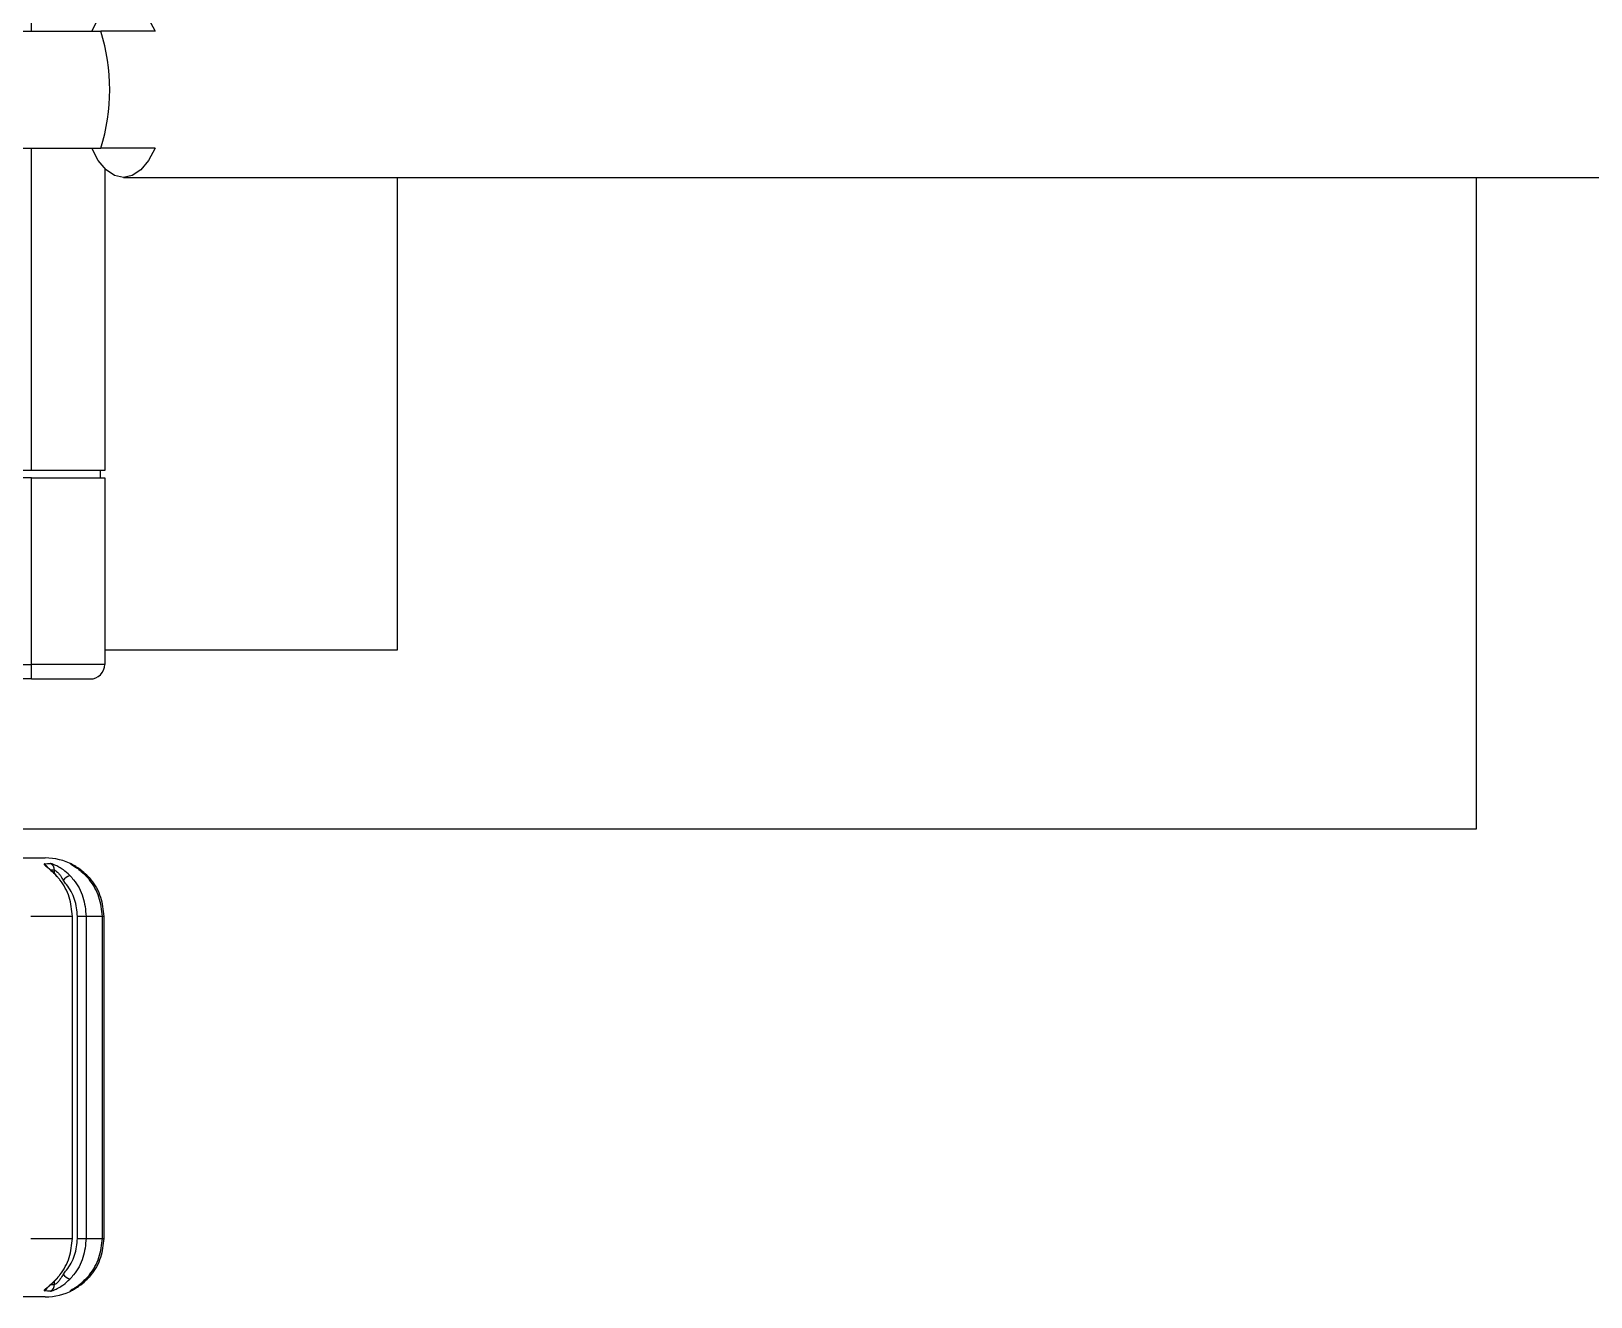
# Model space of a CAD drawing. Header units: millimetres. Extents: x -2889 to 8174, y 2447 to 8478.
# Drawn here: x 1619.6 to 1630.26, y 3367.22 to 3375.87 of the extents above; entities that cross this region are included whole.
import ezdxf

# ---------------------------------------------------------------- set-up
doc = ezdxf.new("R2010")
doc.units = ezdxf.units.MM

msp = doc.modelspace()

# ---------------------------------------------------------------- linework, layer by layer
at = {"color": 8, "linetype": 'Continuous', "lineweight": 25}
for p, q in [((1619.6, 3375.865), (1619.6, 3376.413)), ((1619.6, 3372.863), (1619.6, 3375.065)), ((1619.757, 3370.108), (1619.757, 3370.132)), ((1620.094, 3369.815), (1620.084, 3369.815)), ((1620.084, 3367.615), (1620.094, 3367.615)), ((1619.757, 3367.299), (1619.757, 3367.323))]:
    msp.add_line(p, q, dxfattribs=at)
at = {"color": 7, "linetype": 'Continuous', "lineweight": 25}
for p, q in [((1619.439, 3375.865), (1620.073, 3375.865)), ((1620.444, 3375.865), (1620.073, 3375.865)), ((1619.439, 3375.065), (1620.073, 3375.065)), ((1620.444, 3375.065), (1620.073, 3375.065)), ((1620.1, 3374.926), (1620.1, 3372.863)), ((1620.228, 3374.865), (1643.06, 3374.865)), ((1622.1, 3371.638), (1622.1, 3374.865)), ((1629.474, 3370.415), (1629.474, 3374.865)), ((1619.6, 3372.863), (1619.4, 3372.863)), ((1620.1, 3372.863), (1619.6, 3372.863)), ((1620.07, 3372.863), (1620.07, 3372.813)), ((1619.6, 3372.813), (1619.4, 3372.813)), ((1619.6, 3371.538), (1619.6, 3372.813)), ((1619.6, 3372.813), (1620.1, 3372.813)), ((1620.1, 3372.813), (1620.1, 3371.538)), ((1619.4, 3371.538), (1619.6, 3371.538)), ((1620.1, 3371.538), (1619.6, 3371.538)), ((1619.6, 3371.438), (1619.6, 3371.538)), ((1620.1, 3371.638), (1622.1, 3371.638)), ((1619.6, 3371.438), (1619.4, 3371.438)), ((1619.6, 3371.438), (1620, 3371.438)), ((1564.474, 3370.415), (1629.474, 3370.415)), ((1608.494, 3370.215), (1619.694, 3370.215)), ((1619.879, 3369.815), (1619.596, 3369.815)), ((1619.879, 3367.615), (1619.879, 3369.815)), ((1619.879, 3369.815), (1619.881, 3369.815)), ((1619.881, 3367.615), (1619.881, 3369.815)), ((1619.973, 3369.815), (1619.914, 3369.815)), ((1619.914, 3367.615), (1619.914, 3369.815)), ((1620.084, 3369.815), (1619.973, 3369.815)), ((1619.973, 3369.815), (1619.973, 3367.615)), ((1620.084, 3367.615), (1620.084, 3369.815)), ((1620.084, 3367.615), (1620.084, 3369.815)), ((1620.084, 3369.815), (1620.084, 3369.815)), ((1620.094, 3369.815), (1620.094, 3367.615)), ((1619.596, 3367.615), (1619.879, 3367.615)), ((1619.881, 3367.615), (1619.879, 3367.615)), ((1619.914, 3367.615), (1619.973, 3367.615)), ((1619.973, 3367.615), (1620.084, 3367.615)), ((1620.084, 3367.615), (1620.084, 3367.615)), ((1619.694, 3367.215), (1608.494, 3367.215))]:
    msp.add_line(p, q, dxfattribs=at)
at = {"color": 7, "linetype": 'Continuous', "lineweight": 25, "flags": 128}
for points in [[(1620.011, 3375.865), (1620.056, 3375.95), (1620.109, 3376.013), (1620.167, 3376.052), (1620.228, 3376.065), (1620.288, 3376.052), (1620.346, 3376.013), (1620.399, 3375.95), (1620.444, 3375.865)], [(1620.444, 3375.065), (1620.399, 3374.981), (1620.346, 3374.918), (1620.288, 3374.879), (1620.228, 3374.865), (1620.167, 3374.879), (1620.109, 3374.918), (1620.056, 3374.981), (1620.011, 3375.065)], [(1619.781, 3367.349), (1619.781, 3367.349), (1619.779, 3367.348)], [(1619.872, 3367.258), (1619.872, 3367.258), (1619.865, 3367.254)], [(1619.873, 3367.261), (1619.872, 3367.261), (1619.866, 3367.257)]]:
    msp.add_lwpolyline(points, dxfattribs=at)
at = {"color": 7, "linetype": 'Continuous', "lineweight": 25}
for centre, radius, start, end in [((1618.784, 3375.465), 1.35, 342.7647, 17.2353), ((1620, 3371.538), 0.1, 270, 0), ((1619.694, 3369.815), 0.4, 62.0225, 90), ((1619.707, 3370.132), 0.0501, 359.7762, 63.7422), ((1619.923, 3369.969), 0.141, 115.8226, 139.3493), ((1619.707, 3367.299), 0.0501, 296.2578, 0.2238), ((1619.923, 3367.462), 0.141, 220.6507, 244.1774), ((1619.694, 3367.615), 0.4, 270, 297.7862)]:
    msp.add_arc(centre, radius, start, end, dxfattribs=at)
at = {"color": 8, "linetype": 'Continuous', "lineweight": 25}
for centre, radius, start, end in [((1619.665, 3370.13), 0.0496, 32.0047, 63.1173), ((1619.844, 3370.132), 0.05, 41.8889, 64.5849), ((1619.665, 3367.301), 0.0496, 296.8748, 325.3571)]:
    msp.add_arc(centre, radius, start, end, dxfattribs=at)
at = {"color": 7, "linetype": 'Continuous', "lineweight": 25}
for points, knots in [([(1619.688, 3370.174), (1619.687, 3370.174), (1619.685, 3370.173), (1619.688, 3370.168), (1619.697, 3370.161), (1619.712, 3370.148), (1619.743, 3370.121), (1619.766, 3370.097), (1619.779, 3370.083)], [0, 0, 0, 0, 0.092122, 0.262386, 0.269354, 0.484813, 0.707237, 1, 1, 1, 1]), ([(1619.688, 3370.174), (1619.695, 3370.175), (1619.708, 3370.176), (1619.722, 3370.177), (1619.729, 3370.177)], [0, 0, 0, 0, 0.502163, 1, 1, 1, 1]), ([(1619.778, 3370.084), (1619.774, 3370.09), (1619.758, 3370.108), (1619.735, 3370.129), (1619.715, 3370.146), (1619.707, 3370.154), (1619.704, 3370.157), (1619.704, 3370.156), (1619.704, 3370.156)], [0, 0, 0, 0, 0.16536, 0.530363, 0.752492, 0.88644, 0.97382, 1, 1, 1, 1]), ([(1619.862, 3370.095), (1619.861, 3370.096), (1619.847, 3370.11), (1619.823, 3370.131), (1619.788, 3370.153), (1619.76, 3370.167), (1619.739, 3370.175), (1619.732, 3370.176), (1619.729, 3370.177)], [0, 0, 0, 0, 0.017221, 0.303134, 0.498408, 0.673919, 0.839322, 1, 1, 1, 1]), ([(1619.98, 3370.095), (1619.979, 3370.096), (1619.965, 3370.11), (1619.941, 3370.131), (1619.909, 3370.153), (1619.885, 3370.167), (1619.869, 3370.175), (1619.867, 3370.176), (1619.865, 3370.177)], [0, 0, 0, 0, 0.017221, 0.303134, 0.498408, 0.673919, 0.839322, 1, 1, 1, 1]), ([(1619.866, 3370.174), (1619.866, 3370.175), (1619.866, 3370.176), (1619.865, 3370.177), (1619.865, 3370.177)], [0, 0, 0, 0, 0.501974, 1, 1, 1, 1]), ([(1619.893, 3370.157), (1619.888, 3370.161), (1619.879, 3370.166), (1619.873, 3370.17), (1619.873, 3370.17), (1619.873, 3370.17)], [0, 0, 0, 0, 0.560126, 0.866722, 1, 1, 1, 1]), ([(1619.893, 3370.157), (1619.898, 3370.154), (1619.912, 3370.145), (1619.944, 3370.121), (1619.968, 3370.096), (1619.981, 3370.083)], [0, 0, 0, 0, 0.188864, 0.53906, 1, 1, 1, 1]), ([(1619.757, 3370.132), (1619.758, 3370.131), (1619.759, 3370.131), (1619.764, 3370.128), (1619.772, 3370.123), (1619.784, 3370.111), (1619.801, 3370.09), (1619.81, 3370.072), (1619.816, 3370.06)], [0, 0, 0, 0, 0.11624, 0.138706, 0.285713, 0.452162, 0.653789, 1, 1, 1, 1]), ([(1619.879, 3369.815), (1619.875, 3369.86), (1619.866, 3369.95), (1619.818, 3370.037), (1619.784, 3370.077), (1619.779, 3370.083)], [0, 0, 0, 0, 0.460321, 0.920593, 1, 1, 1, 1]), ([(1619.914, 3369.815), (1619.91, 3369.855), (1619.902, 3369.933), (1619.857, 3370.014), (1619.824, 3370.052), (1619.816, 3370.06)], [0, 0, 0, 0, 0.435439, 0.870878, 1, 1, 1, 1]), ([(1619.862, 3370.095), (1619.87, 3370.085), (1619.909, 3370.043), (1619.96, 3369.95), (1619.969, 3369.86), (1619.973, 3369.815)], [0, 0, 0, 0, 0.129122, 0.56456, 1, 1, 1, 1]), ([(1619.98, 3370.095), (1619.989, 3370.085), (1620.028, 3370.043), (1620.08, 3369.95), (1620.089, 3369.86), (1620.094, 3369.815)], [0, 0, 0, 0, 0.129122, 0.56456, 1, 1, 1, 1]), ([(1620.084, 3369.815), (1620.079, 3369.86), (1620.07, 3369.95), (1620.02, 3370.037), (1619.986, 3370.077), (1619.981, 3370.083)], [0, 0, 0, 0, 0.460321, 0.920593, 1, 1, 1, 1]), ([(1619.779, 3367.348), (1619.784, 3367.354), (1619.818, 3367.394), (1619.866, 3367.481), (1619.875, 3367.571), (1619.879, 3367.615)], [0, 0, 0, 0, 0.079407, 0.539679, 1, 1, 1, 1]), ([(1619.816, 3367.371), (1619.824, 3367.379), (1619.857, 3367.417), (1619.902, 3367.498), (1619.91, 3367.576), (1619.914, 3367.615)], [0, 0, 0, 0, 0.129122, 0.564561, 1, 1, 1, 1]), ([(1619.973, 3367.615), (1619.969, 3367.571), (1619.96, 3367.481), (1619.909, 3367.388), (1619.87, 3367.346), (1619.862, 3367.336)], [0, 0, 0, 0, 0.43544, 0.870878, 1, 1, 1, 1]), ([(1620.094, 3367.615), (1620.089, 3367.571), (1620.08, 3367.481), (1620.028, 3367.388), (1619.989, 3367.346), (1619.98, 3367.336)], [0, 0, 0, 0, 0.4354396, 0.8708783, 1, 1, 1, 1]), ([(1619.981, 3367.348), (1619.986, 3367.354), (1620.02, 3367.394), (1620.07, 3367.481), (1620.079, 3367.571), (1620.084, 3367.615)], [0, 0, 0, 0, 0.079407, 0.539679, 1, 1, 1, 1]), ([(1619.779, 3367.348), (1619.778, 3367.347), (1619.765, 3367.332), (1619.742, 3367.309), (1619.713, 3367.284), (1619.695, 3367.269), (1619.685, 3367.26), (1619.687, 3367.258), (1619.688, 3367.257)], [0, 0, 0, 0, 0.017352, 0.313761, 0.508689, 0.681484, 0.843326, 1, 1, 1, 1]), ([(1619.704, 3367.274), (1619.704, 3367.275), (1619.704, 3367.275), (1619.707, 3367.278), (1619.715, 3367.284), (1619.731, 3367.298), (1619.754, 3367.32), (1619.772, 3367.339), (1619.781, 3367.349)], [0, 0, 0, 0, 0.0464, 0.125097, 0.242476, 0.430302, 0.707522, 1, 1, 1, 1]), ([(1619.729, 3367.254), (1619.731, 3367.254), (1619.735, 3367.255), (1619.754, 3367.261), (1619.784, 3367.275), (1619.823, 3367.3), (1619.847, 3367.323), (1619.862, 3367.336)], [0, 0, 0, 0, 0.096023, 0.272505, 0.481898, 0.698908, 1, 1, 1, 1]), ([(1619.816, 3367.371), (1619.81, 3367.359), (1619.8, 3367.341), (1619.784, 3367.32), (1619.774, 3367.31), (1619.767, 3367.304), (1619.762, 3367.302), (1619.759, 3367.3), (1619.758, 3367.299), (1619.757, 3367.299)], [0, 0, 0, 0, 0.3437348, 0.56662, 0.7039681, 0.7627338, 0.8790153, 0.917663, 1, 1, 1, 1]), ([(1619.865, 3367.254), (1619.866, 3367.254), (1619.867, 3367.255), (1619.88, 3367.261), (1619.905, 3367.275), (1619.941, 3367.3), (1619.966, 3367.323), (1619.98, 3367.336)], [0, 0, 0, 0, 0.0960234, 0.272505, 0.4818975, 0.6989082, 1, 1, 1, 1]), ([(1619.873, 3367.261), (1619.872, 3367.261), (1619.872, 3367.261), (1619.875, 3367.262), (1619.881, 3367.266), (1619.896, 3367.275), (1619.921, 3367.292), (1619.941, 3367.309), (1619.952, 3367.319)], [0, 0, 0, 0, 0.0198377, 0.0894482, 0.2179506, 0.4037189, 0.6673599, 1, 1, 1, 1]), ([(1619.981, 3367.348), (1619.98, 3367.347), (1619.971, 3367.337), (1619.961, 3367.328), (1619.951, 3367.32)], [0, 0, 0, 0, 0.082063, 1, 1, 1, 1]), ([(1619.729, 3367.254), (1619.722, 3367.254), (1619.708, 3367.255), (1619.695, 3367.256), (1619.688, 3367.257)], [0, 0, 0, 0, 0.497837, 1, 1, 1, 1]), ([(1619.865, 3367.254), (1619.865, 3367.254), (1619.866, 3367.255), (1619.866, 3367.256), (1619.866, 3367.257)], [0, 0, 0, 0, 0.497684, 1, 1, 1, 1])]:
    msp.add_open_spline(points, degree=3, knots=knots, dxfattribs=at)
at = {"color": 8, "linetype": 'Continuous', "lineweight": 25}
for points, knots in [([(1619.866, 3370.174), (1619.867, 3370.174), (1619.868, 3370.173), (1619.875, 3370.168), (1619.884, 3370.163), (1619.889, 3370.16), (1619.893, 3370.157)], [0, 0, 0, 0, 0.252487, 0.719149, 0.738244, 1, 1, 1, 1]), ([(1619.757, 3370.132), (1619.75, 3370.131), (1619.742, 3370.131), (1619.734, 3370.131), (1619.733, 3370.131)], [0, 0, 0, 0, 0.872684, 1, 1, 1, 1]), ([(1619.733, 3367.3), (1619.734, 3367.3), (1619.742, 3367.3), (1619.75, 3367.3), (1619.757, 3367.299)], [0, 0, 0, 0, 0.129388, 1, 1, 1, 1]), ([(1619.951, 3367.32), (1619.947, 3367.315), (1619.933, 3367.301), (1619.909, 3367.284), (1619.886, 3367.269), (1619.87, 3367.26), (1619.867, 3367.258), (1619.866, 3367.257)], [0, 0, 0, 0, 0.129753, 0.37695, 0.596078, 0.801315, 1, 1, 1, 1])]:
    msp.add_open_spline(points, degree=3, knots=knots, dxfattribs=at)

doc.saveas('drawing.dxf')
